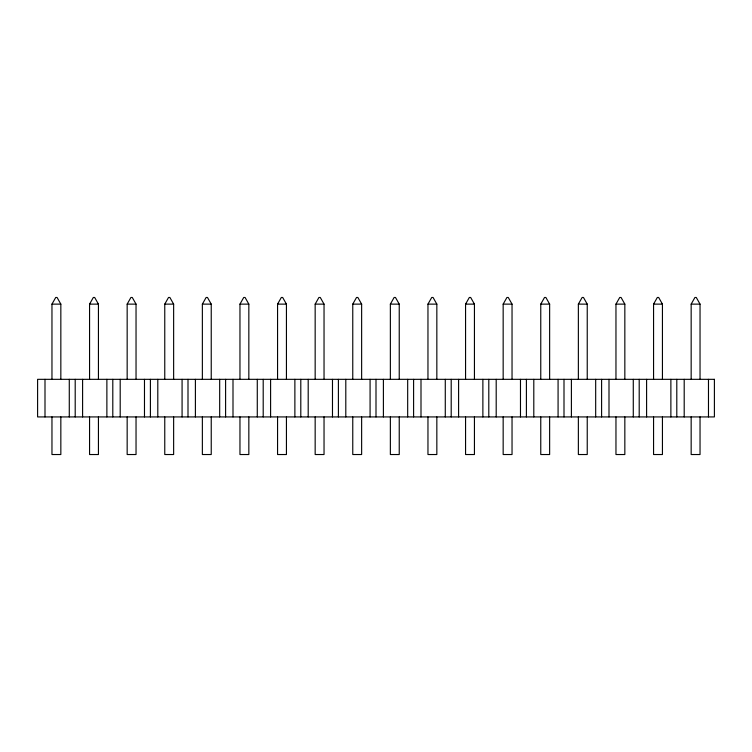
<?xml version="1.0" encoding="UTF-8"?>
<svg xmlns="http://www.w3.org/2000/svg" width="752" height="752" viewBox="0 0 752 752"><rect width="100%" height="100%" fill="white"/><g stroke="black" fill="none" stroke-linecap="round" stroke-linejoin="round"><path stroke-width="1.13" d="M51.963 379.328L51.963 304.128L55.723 297.472L57.077 297.472L60.837 304.128L60.837 379.328M89.563 379.328L89.563 304.128L93.323 297.472L94.677 297.472L98.437 304.128L98.437 379.328M127.163 379.328L127.163 304.128L130.923 297.472L132.277 297.472L136.037 304.128L136.037 379.328M164.763 379.328L164.763 304.128L168.523 297.472L169.877 297.472L173.637 304.128L173.637 379.328M202.363 379.328L202.363 304.128L206.123 297.472L207.477 297.472L211.237 304.128L211.237 379.328M239.963 379.328L239.963 304.128L243.723 297.472L245.077 297.472L248.837 304.128L248.837 379.328M277.563 379.328L277.563 304.128L281.323 297.472L282.677 297.472L286.437 304.128L286.437 379.328M315.163 379.328L315.163 304.128L318.923 297.472L320.277 297.472L324.037 304.128L324.037 379.328M352.763 379.328L352.763 304.128L356.523 297.472L357.877 297.472L361.637 304.128L361.637 379.328M390.363 379.328L390.363 304.128L394.123 297.472L395.477 297.472L399.237 304.128L399.237 379.328M427.963 379.328L427.963 304.128L431.723 297.472L433.077 297.472L436.837 304.128L436.837 379.328M465.563 379.328L465.563 304.128L469.323 297.472L470.677 297.472L474.437 304.128L474.437 379.328M503.163 379.328L503.163 304.128L506.923 297.472L508.277 297.472L512.037 304.128L512.037 379.328M540.763 379.328L540.763 304.128L544.523 297.472L545.877 297.472L549.637 304.128L549.637 379.328M578.363 379.328L578.363 304.128L582.123 297.472L583.477 297.472L587.237 304.128L587.237 379.328M615.963 379.328L615.963 304.128L619.723 297.472L621.077 297.472L624.837 304.128L624.837 379.328M653.563 379.328L653.563 304.128L657.323 297.472L658.677 297.472L662.437 304.128L662.437 379.328M691.163 379.328L691.163 304.128L694.923 297.472L696.277 297.472L700.037 304.128L700.037 379.328M51.963 304.128L60.837 304.128M89.563 304.128L98.437 304.128M127.163 304.128L136.037 304.128M164.763 304.128L173.637 304.128M202.363 304.128L211.237 304.128M239.963 304.128L248.837 304.128M277.563 304.128L286.437 304.128M315.163 304.128L324.037 304.128M352.763 304.128L361.637 304.128M390.363 304.128L399.237 304.128M427.963 304.128L436.837 304.128M465.563 304.128L474.437 304.128M503.163 304.128L512.037 304.128M540.763 304.128L549.637 304.128M578.363 304.128L587.237 304.128M615.963 304.128L624.837 304.128M653.563 304.128L662.437 304.128M691.163 304.128L700.037 304.128M708.478 379.328L708.478 416.928M700.037 416.928L700.037 454.528L691.163 454.528L691.163 416.928M684.198 379.328L684.198 416.928M676.8 379.328L676.8 416.928M670.878 379.328L670.878 416.928M662.437 416.928L662.437 454.528L653.563 454.528L653.563 416.928M646.598 379.328L646.598 416.928M639.2 379.328L639.2 416.928M633.278 379.328L633.278 416.928M624.837 416.928L624.837 454.528L615.963 454.528L615.963 416.928M608.998 379.328L608.998 416.928M601.6 379.328L601.6 416.928M595.678 379.328L595.678 416.928M587.237 416.928L587.237 454.528L578.363 454.528L578.363 416.928M571.398 379.328L571.398 416.928M564 379.328L564 416.928M558.078 379.328L558.078 416.928M549.637 416.928L549.637 454.528L540.763 454.528L540.763 416.928M533.798 379.328L533.798 416.928M526.4 379.328L526.4 416.928M520.478 379.328L520.478 416.928M512.037 416.928L512.037 454.528L503.163 454.528L503.163 416.928M496.198 379.328L496.198 416.928M488.8 379.328L488.8 416.928M482.878 379.328L482.878 416.928M474.437 416.928L474.437 454.528L465.563 454.528L465.563 416.928M458.598 379.328L458.598 416.928M451.2 379.328L451.2 416.928M445.278 379.328L445.278 416.928M436.837 416.928L436.837 454.528L427.963 454.528L427.963 416.928M420.998 379.328L420.998 416.928M413.6 379.328L413.6 416.928M407.678 379.328L407.678 416.928M399.237 416.928L399.237 454.528L390.363 454.528L390.363 416.928M383.398 379.328L383.398 416.928M376 379.328L376 416.928M370.078 379.328L370.078 416.928M361.637 416.928L361.637 454.528L352.763 454.528L352.763 416.928M345.798 379.328L345.798 416.928M338.4 379.328L338.4 416.928M332.478 379.328L332.478 416.928M324.037 416.928L324.037 454.528L315.163 454.528L315.163 416.928M308.198 379.328L308.198 416.928M300.8 379.328L300.8 416.928M294.878 379.328L294.878 416.928M286.437 416.928L286.437 454.528L277.563 454.528L277.563 416.928M270.598 379.328L270.598 416.928M263.2 379.328L263.2 416.928M257.278 379.328L257.278 416.928M248.837 416.928L248.837 454.528L239.963 454.528L239.963 416.928M232.998 379.328L232.998 416.928M225.6 379.328L225.6 416.928M219.678 379.328L219.678 416.928M211.237 416.928L211.237 454.528L202.363 454.528L202.363 416.928M195.398 379.328L195.398 416.928M188 379.328L188 416.928M182.078 379.328L182.078 416.928M173.637 416.928L173.637 454.528L164.763 454.528L164.763 416.928M157.798 379.328L157.798 416.928M150.4 379.328L150.4 416.928M144.478 379.328L144.478 416.928M136.037 416.928L136.037 454.528L127.163 454.528L127.163 416.928M120.198 379.328L120.198 416.928M112.8 379.328L112.8 416.928M106.878 379.328L106.878 416.928M98.437 416.928L98.437 454.528L89.563 454.528L89.563 416.928M82.598 379.328L82.598 416.928M75.2 379.328L75.2 416.928M69.278 379.328L69.278 416.928M60.837 416.928L60.837 454.528L51.963 454.528L51.963 416.928M44.998 379.328L44.998 416.928M714.4 379.328L37.6 379.328L37.6 416.928L714.4 416.928L714.4 379.328"/></g></svg>
